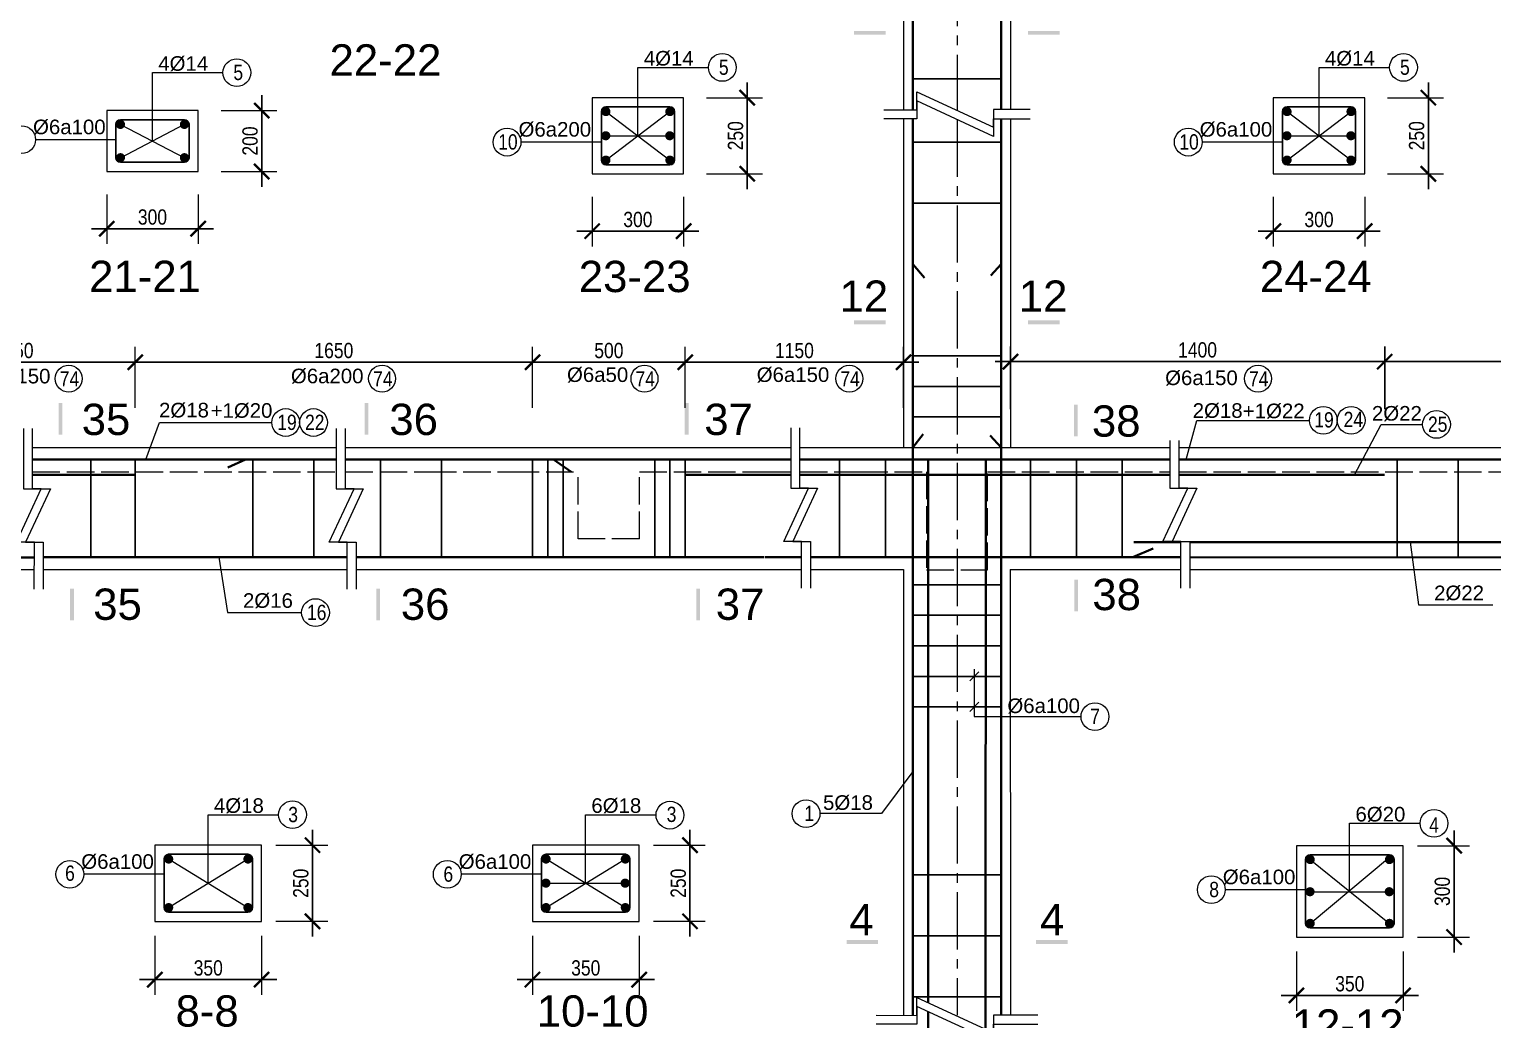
# Model space of a CAD drawing. Header units: inches. Extents: x 1604615 to 1925968, y -294302 to 52467.
# Drawn here: x 1673974 to 1693141, y -270385 to -257408 of the extents above; entities that cross this region are included whole.
import ezdxf

# ---------------------------------------------------------------- set-up
doc = ezdxf.new("R2010")
doc.units = ezdxf.units.IN
doc.header["$LTSCALE"] = 20
doc.header["$MEASUREMENT"] = 0
doc.linetypes.add('ACAD_ISO02W100', pattern=[15, 12, -3])
doc.linetypes.add('CENTER2', pattern=[1.125, 0.75, -0.125, 0.125, -0.125])
doc.layers.get('0').update_dxf_attribs({"lineweight": 13})
for name, color, linetype, lineweight in [('BORDER', 3, 'Continuous', 40), ('Duong bao', 4, 'Continuous', 30), ('net 0.2', 5, 'Continuous', 20), ('net dut', 7, 'Continuous', 9), ('truc', 16, 'CENTER2', 9)]:
    doc.layers.add(name, color=color, linetype=linetype, lineweight=lineweight)
doc.layers.add('TEXT', color=9, linetype='Continuous')
doc.styles.add('chu', font='VHELVCN.TTF')
doc.styles.add('thep', font='ARIAL.TTF')
doc.dimstyles.new('tl100', dxfattribs={"dimscale": 100, "dimtxt": 2, "dimasz": 2, "dimexe": 2, "dimexo": 5, "dimgap": 0.5, "dimtad": 1, "dimdec": 0, "dimzin": 0, "dimdsep": 46, "dimtxsty": 'chu', "dimblk": 'ARCHTICK', "dimcen": 1, "dimdle": 2, "dimclrd": 1, "dimclre": 1, "dimclrt": 2, "dimadec": 0, "dimazin": 0, "dimtfac": 1, "dimtdec": 0, "dimtix": 1, "dimtofl": 0, "dimtmove": 0, "dimatfit": 3, "dimldrblk": 'ARCHTICK', "dimfxl": 1, "dimtolj": 1, "dimtzin": 0, "dimarcsym": 0})
doc.dimstyles.new('tl25', dxfattribs={"dimscale": 100, "dimtxt": 2, "dimasz": 2, "dimexe": 2, "dimexo": 3, "dimgap": 0.5, "dimtad": 1, "dimdec": 0, "dimlfac": 0.25, "dimdsep": 46, "dimtxsty": 'chu', "dimblk": 'ARCHTICK', "dimcen": 8, "dimdle": 2, "dimclrd": 1, "dimclre": 1, "dimclrt": 2, "dimadec": 0, "dimazin": 0, "dimtfac": 0.1, "dimtdec": 0, "dimtix": 1, "dimtmove": 2, "dimatfit": 3, "dimldrblk": 'ARCHTICK', "dimfxl": 6, "dimfxlon": 1, "dimtolj": 1, "dimlwe": -1, "dimarcsym": 0})

# ---------------------------------------------------------------- blocks, each defined once
blk = doc.blocks.new('_ArchTick')
at = {"color": 0, "linetype": 'ByBlock', "const_width": 0.15}
blk.add_lwpolyline([(-0.5, -0.5), (0.5, 0.5)], dxfattribs=at)
blk = doc.blocks.new('*D106')
at = {"color": 1, "lineweight": -2}
for p, q in [((1686825, -262386), (1686825, -261563)), ((1691726, -262386), (1691726, -261563)), ((1686625, -261763), (1691926, -261763))]:
    blk.add_line(p, q, dxfattribs=at)
at = {"layer": 'Defpoints', "color": 0}
for p in [(1691726, -261763), (1686825, -262886), (1691726, -262886)]:
    blk.add_point(p, dxfattribs=at)
at = {"color": 1, "lineweight": -2, "xscale": 200, "yscale": 200, "zscale": 200, "rotation": 180}
blk.add_blockref('_ArchTick', (1686825, -261763), dxfattribs=at)
at = {"color": 1, "lineweight": -2, "xscale": 200, "yscale": 200, "zscale": 200}
blk.add_blockref('_ArchTick', (1691726, -261763), dxfattribs=at)
at = {"color": 2, "insert": (1689275, -261610), "char_height": 200, "attachment_point": 5, "style": 'chu'}
blk.add_mtext('\\A1;1400', dxfattribs=at)
blk = doc.blocks.new('*D107')
at = {"color": 1, "lineweight": -2}
for p, q in [((1691726, -262386), (1691726, -261563)), ((1696402, -262386), (1696402, -261563)), ((1691526, -261763), (1696602, -261763))]:
    blk.add_line(p, q, dxfattribs=at)
at = {"layer": 'Defpoints', "color": 0}
for p in [(1696402, -261763), (1691726, -262886), (1696402, -262886)]:
    blk.add_point(p, dxfattribs=at)
at = {"color": 1, "lineweight": -2, "xscale": 200, "yscale": 200, "zscale": 200, "rotation": 180}
blk.add_blockref('_ArchTick', (1691726, -261763), dxfattribs=at)
at = {"color": 1, "lineweight": -2, "xscale": 200, "yscale": 200, "zscale": 200}
blk.add_blockref('_ArchTick', (1696402, -261763), dxfattribs=at)
at = {"color": 2, "insert": (1694064, -261610), "char_height": 200, "attachment_point": 5, "style": 'chu'}
blk.add_mtext('\\A1;2650', dxfattribs=at)
blk = doc.blocks.new('kk')
at = {"ltscale": 0.1}
for p, q in [((-71, 1140), (-71, 350)), ((49, 350), (49, 1140)), ((-162, -350), (162, 350)), ((-71, 350), (281, 350)), ((281, 350), (-44, -350)), ((162, 350), (49, 350)), ((73, -350), (-162, -350)), ((-44, -350), (189, -350)), ((71, -962), (73, -350)), ((189, -350), (189, -962))]:
    blk.add_line(p, q, dxfattribs=at)
blk = doc.blocks.new('*D311')
at = {"color": 1}
for p, q in [((1672190, -262370), (1672190, -261570)), ((1675361, -262370), (1675361, -261570))]:
    blk.add_line(p, q, dxfattribs=at)
at = {"color": 1, "lineweight": -2}
blk.add_line((1671990, -261770), (1675561, -261770), dxfattribs=at)
at = {"layer": 'Defpoints', "color": 0}
for p in [(1675361, -261770), (1672190, -262886), (1675361, -262886)]:
    blk.add_point(p, dxfattribs=at)
at = {"color": 1, "lineweight": -2, "xscale": 200, "yscale": 200, "zscale": 200, "rotation": 180}
blk.add_blockref('_ArchTick', (1672190, -261770), dxfattribs=at)
at = {"color": 1, "lineweight": -2, "xscale": 200, "yscale": 200, "zscale": 200}
blk.add_blockref('_ArchTick', (1675361, -261770), dxfattribs=at)
at = {"color": 2, "insert": (1673775, -261618), "char_height": 200, "attachment_point": 5, "style": 'chu'}
blk.add_mtext('\\A1;1150', dxfattribs=at)
blk = doc.blocks.new('*D312')
at = {"color": 1}
for p, q in [((1675361, -262370), (1675361, -261570)), ((1680565, -262370), (1680565, -261570))]:
    blk.add_line(p, q, dxfattribs=at)
at = {"color": 1, "lineweight": -2}
blk.add_line((1675161, -261770), (1680765, -261770), dxfattribs=at)
at = {"layer": 'Defpoints', "color": 0}
for p in [(1680565, -261770), (1675361, -262886), (1680565, -264326)]:
    blk.add_point(p, dxfattribs=at)
at = {"color": 1, "lineweight": -2, "xscale": 200, "yscale": 200, "zscale": 200, "rotation": 180}
blk.add_blockref('_ArchTick', (1675361, -261770), dxfattribs=at)
at = {"color": 1, "lineweight": -2, "xscale": 200, "yscale": 200, "zscale": 200}
blk.add_blockref('_ArchTick', (1680565, -261770), dxfattribs=at)
at = {"color": 2, "insert": (1677963, -261618), "char_height": 200, "attachment_point": 5, "style": 'chu'}
blk.add_mtext('\\A1;1650', dxfattribs=at)
blk = doc.blocks.new('*D313')
at = {"color": 1}
for p, q in [((1680565, -262370), (1680565, -261570)), ((1682565, -262370), (1682565, -261570))]:
    blk.add_line(p, q, dxfattribs=at)
at = {"color": 1, "lineweight": -2}
blk.add_line((1680365, -261770), (1682765, -261770), dxfattribs=at)
at = {"layer": 'Defpoints', "color": 0}
for p in [(1682565, -261770), (1680565, -264326), (1682565, -264327)]:
    blk.add_point(p, dxfattribs=at)
at = {"color": 1, "lineweight": -2, "xscale": 200, "yscale": 200, "zscale": 200, "rotation": 180}
blk.add_blockref('_ArchTick', (1680565, -261770), dxfattribs=at)
at = {"color": 1, "lineweight": -2, "xscale": 200, "yscale": 200, "zscale": 200}
blk.add_blockref('_ArchTick', (1682565, -261770), dxfattribs=at)
at = {"color": 2, "insert": (1681565, -261618), "char_height": 200, "attachment_point": 5, "style": 'chu'}
blk.add_mtext('\\A1;500', dxfattribs=at)
blk = doc.blocks.new('*D314')
at = {"color": 1}
for p, q in [((1682565, -262370), (1682565, -261570)), ((1685425, -262370), (1685425, -261570))]:
    blk.add_line(p, q, dxfattribs=at)
at = {"color": 1, "lineweight": -2}
blk.add_line((1682365, -261770), (1685625, -261770), dxfattribs=at)
at = {"layer": 'Defpoints', "color": 0}
for p in [(1685425, -261770), (1682565, -264327), (1685425, -264487)]:
    blk.add_point(p, dxfattribs=at)
at = {"color": 1, "lineweight": -2, "xscale": 200, "yscale": 200, "zscale": 200, "rotation": 180}
blk.add_blockref('_ArchTick', (1682565, -261770), dxfattribs=at)
at = {"color": 1, "lineweight": -2, "xscale": 200, "yscale": 200, "zscale": 200}
blk.add_blockref('_ArchTick', (1685425, -261770), dxfattribs=at)
at = {"color": 2, "insert": (1683995, -261618), "char_height": 200, "attachment_point": 5, "style": 'chu'}
blk.add_mtext('\\A1;1150', dxfattribs=at)
blk = doc.blocks.new('*D152')
at = {"color": 1}
for p, q in [((1675619, -269284), (1675619, -270060)), ((1677017, -269284), (1677017, -270060))]:
    blk.add_line(p, q, dxfattribs=at)
at = {"color": 1, "lineweight": -2}
blk.add_line((1675419, -269860), (1677217, -269860), dxfattribs=at)
at = {"layer": 'Defpoints', "color": 0}
for p in [(1675619, -268984), (1677017, -268984), (1677017, -269860)]:
    blk.add_point(p, dxfattribs=at)
at = {"color": 1, "lineweight": -2, "xscale": 200, "yscale": 200, "zscale": 200, "rotation": 180}
blk.add_blockref('_ArchTick', (1675619, -269860), dxfattribs=at)
at = {"color": 1, "lineweight": -2, "xscale": 200, "yscale": 200, "zscale": 200}
blk.add_blockref('_ArchTick', (1677017, -269860), dxfattribs=at)
at = {"color": 2, "insert": (1676318, -269708), "char_height": 200, "attachment_point": 5, "style": 'chu'}
blk.add_mtext('\\A1;350', dxfattribs=at)
blk = doc.blocks.new('*D153')
at = {"color": 1, "lineweight": -2}
blk.add_line((1677683, -267898), (1677683, -269296), dxfattribs=at)
at = {"color": 1}
for p, q in [((1677205, -268098), (1677883, -268098)), ((1677205, -269096), (1677883, -269096))]:
    blk.add_line(p, q, dxfattribs=at)
at = {"layer": 'Defpoints', "color": 0}
for p in [(1676905, -268098), (1676905, -269096), (1677683, -269096)]:
    blk.add_point(p, dxfattribs=at)
at = {"color": 1, "lineweight": -2, "xscale": 200, "yscale": 200, "zscale": 200}
for p, rotation in [((1677683, -268098), 90), ((1677683, -269096), 270)]:
    blk.add_blockref('_ArchTick', p, dxfattribs=dict(at, rotation=rotation))
at = {"color": 2, "insert": (1677531, -268597), "char_height": 200, "attachment_point": 5, "rotation": 90, "style": 'chu'}
blk.add_mtext('\\A1;250', dxfattribs=at)
blk = doc.blocks.new('*D156')
at = {"color": 1}
for p, q in [((1680563, -269284), (1680563, -270060)), ((1681961, -269284), (1681961, -270060))]:
    blk.add_line(p, q, dxfattribs=at)
at = {"color": 1, "lineweight": -2}
blk.add_line((1680363, -269860), (1682161, -269860), dxfattribs=at)
at = {"layer": 'Defpoints', "color": 0}
for p in [(1680563, -268984), (1681961, -268984), (1681961, -269860)]:
    blk.add_point(p, dxfattribs=at)
at = {"color": 1, "lineweight": -2, "xscale": 200, "yscale": 200, "zscale": 200, "rotation": 180}
blk.add_blockref('_ArchTick', (1680563, -269860), dxfattribs=at)
at = {"color": 1, "lineweight": -2, "xscale": 200, "yscale": 200, "zscale": 200}
blk.add_blockref('_ArchTick', (1681961, -269860), dxfattribs=at)
at = {"color": 2, "insert": (1681262, -269708), "char_height": 200, "attachment_point": 5, "style": 'chu'}
blk.add_mtext('\\A1;350', dxfattribs=at)
blk = doc.blocks.new('*D157')
at = {"color": 1, "lineweight": -2}
blk.add_line((1682627, -267898), (1682627, -269296), dxfattribs=at)
at = {"color": 1}
for p, q in [((1682149, -268098), (1682827, -268098)), ((1682149, -269096), (1682827, -269096))]:
    blk.add_line(p, q, dxfattribs=at)
at = {"layer": 'Defpoints', "color": 0}
for p in [(1681849, -268098), (1681849, -269096), (1682627, -269096)]:
    blk.add_point(p, dxfattribs=at)
at = {"color": 1, "lineweight": -2, "xscale": 200, "yscale": 200, "zscale": 200}
for p, rotation in [((1682627, -268098), 90), ((1682627, -269096), 270)]:
    blk.add_blockref('_ArchTick', p, dxfattribs=dict(at, rotation=rotation))
at = {"color": 2, "insert": (1682475, -268597), "char_height": 200, "attachment_point": 5, "rotation": 90, "style": 'chu'}
blk.add_mtext('\\A1;250', dxfattribs=at)
blk = doc.blocks.new('*D160')
at = {"color": 1}
for p, q in [((1690570, -269491), (1690570, -270267)), ((1691968, -269491), (1691968, -270267))]:
    blk.add_line(p, q, dxfattribs=at)
at = {"color": 1, "lineweight": -2}
blk.add_line((1690370, -270067), (1692168, -270067), dxfattribs=at)
at = {"layer": 'Defpoints', "color": 0}
for p in [(1690570, -269191), (1691968, -269191), (1691968, -270067)]:
    blk.add_point(p, dxfattribs=at)
at = {"color": 1, "lineweight": -2, "xscale": 200, "yscale": 200, "zscale": 200, "rotation": 180}
blk.add_blockref('_ArchTick', (1690570, -270067), dxfattribs=at)
at = {"color": 1, "lineweight": -2, "xscale": 200, "yscale": 200, "zscale": 200}
blk.add_blockref('_ArchTick', (1691968, -270067), dxfattribs=at)
at = {"color": 2, "insert": (1691269, -269915), "char_height": 200, "attachment_point": 5, "style": 'chu'}
blk.add_mtext('\\A1;350', dxfattribs=at)
blk = doc.blocks.new('*D161')
at = {"color": 1, "lineweight": -2}
blk.add_line((1692635, -267905), (1692635, -269503), dxfattribs=at)
at = {"color": 1}
for p, q in [((1692156, -268105), (1692835, -268105)), ((1692156, -269303), (1692835, -269303))]:
    blk.add_line(p, q, dxfattribs=at)
at = {"layer": 'Defpoints', "color": 0}
for p in [(1691856, -268105), (1691856, -269303), (1692635, -269303)]:
    blk.add_point(p, dxfattribs=at)
at = {"color": 1, "lineweight": -2, "xscale": 200, "yscale": 200, "zscale": 200}
for p, rotation in [((1692635, -268105), 90), ((1692635, -269303), 270)]:
    blk.add_blockref('_ArchTick', p, dxfattribs=dict(at, rotation=rotation))
at = {"color": 2, "insert": (1692482, -268704), "char_height": 200, "attachment_point": 5, "rotation": 90, "style": 'chu'}
blk.add_mtext('\\A1;300', dxfattribs=at)
blk = doc.blocks.new('*D374')
at = {"color": 1, "lineweight": -2}
blk.add_line((1677018, -258273), (1677018, -259471), dxfattribs=at)
at = {"color": 1}
for p, q in [((1676486, -258473), (1677218, -258473)), ((1676486, -259271), (1677218, -259271))]:
    blk.add_line(p, q, dxfattribs=at)
at = {"layer": 'Defpoints', "color": 0}
for p in [(1676186, -258473), (1676186, -259271), (1677018, -259271)]:
    blk.add_point(p, dxfattribs=at)
at = {"color": 1, "lineweight": -2, "xscale": 200, "yscale": 200, "zscale": 200}
for p, rotation in [((1677018, -258473), 90), ((1677018, -259271), 270)]:
    blk.add_blockref('_ArchTick', p, dxfattribs=dict(at, rotation=rotation))
at = {"color": 2, "insert": (1676866, -258872), "char_height": 200, "attachment_point": 5, "rotation": 90, "style": 'chu'}
blk.add_mtext('\\A1;200', dxfattribs=at)
blk = doc.blocks.new('*D375')
at = {"color": 1}
for p, q in [((1674988, -259571), (1674988, -260221)), ((1676186, -259571), (1676186, -260221))]:
    blk.add_line(p, q, dxfattribs=at)
at = {"color": 1, "lineweight": -2}
blk.add_line((1674788, -260021), (1676386, -260021), dxfattribs=at)
at = {"layer": 'Defpoints', "color": 0}
for p in [(1674988, -259271), (1676186, -259271), (1676186, -260021)]:
    blk.add_point(p, dxfattribs=at)
at = {"color": 1, "lineweight": -2, "xscale": 200, "yscale": 200, "zscale": 200, "rotation": 180}
blk.add_blockref('_ArchTick', (1674988, -260021), dxfattribs=at)
at = {"color": 1, "lineweight": -2, "xscale": 200, "yscale": 200, "zscale": 200}
blk.add_blockref('_ArchTick', (1676186, -260021), dxfattribs=at)
at = {"color": 2, "insert": (1675587, -259869), "char_height": 200, "attachment_point": 5, "style": 'chu'}
blk.add_mtext('\\A1;300', dxfattribs=at)
blk = doc.blocks.new('*D378')
at = {"color": 1, "lineweight": -2}
blk.add_line((1683377, -258104), (1683377, -259502), dxfattribs=at)
at = {"color": 1}
for p, q in [((1682844, -258304), (1683577, -258304)), ((1682844, -259302), (1683577, -259302))]:
    blk.add_line(p, q, dxfattribs=at)
at = {"layer": 'Defpoints', "color": 0}
for p in [(1682544, -258304), (1682544, -259302), (1683377, -259302)]:
    blk.add_point(p, dxfattribs=at)
at = {"color": 1, "lineweight": -2, "xscale": 200, "yscale": 200, "zscale": 200}
for p, rotation in [((1683377, -258304), 90), ((1683377, -259302), 270)]:
    blk.add_blockref('_ArchTick', p, dxfattribs=dict(at, rotation=rotation))
at = {"color": 2, "insert": (1683224, -258803), "char_height": 200, "attachment_point": 5, "rotation": 90, "style": 'chu'}
blk.add_mtext('\\A1;250', dxfattribs=at)
blk = doc.blocks.new('*D379')
at = {"color": 1}
for p, q in [((1681346, -259602), (1681346, -260253)), ((1682544, -259602), (1682544, -260253))]:
    blk.add_line(p, q, dxfattribs=at)
at = {"color": 1, "lineweight": -2}
blk.add_line((1681146, -260053), (1682744, -260053), dxfattribs=at)
at = {"layer": 'Defpoints', "color": 0}
for p in [(1681346, -259302), (1682544, -259302), (1682544, -260053)]:
    blk.add_point(p, dxfattribs=at)
at = {"color": 1, "lineweight": -2, "xscale": 200, "yscale": 200, "zscale": 200, "rotation": 180}
blk.add_blockref('_ArchTick', (1681346, -260053), dxfattribs=at)
at = {"color": 1, "lineweight": -2, "xscale": 200, "yscale": 200, "zscale": 200}
blk.add_blockref('_ArchTick', (1682544, -260053), dxfattribs=at)
at = {"color": 2, "insert": (1681945, -259901), "char_height": 200, "attachment_point": 5, "style": 'chu'}
blk.add_mtext('\\A1;300', dxfattribs=at)
blk = doc.blocks.new('*D380')
at = {"color": 1, "lineweight": -2}
blk.add_line((1692298, -258104), (1692298, -259502), dxfattribs=at)
at = {"color": 1}
for p, q in [((1691765, -258304), (1692498, -258304)), ((1691765, -259302), (1692498, -259302))]:
    blk.add_line(p, q, dxfattribs=at)
at = {"layer": 'Defpoints', "color": 0}
for p in [(1691465, -258304), (1691465, -259302), (1692298, -259302)]:
    blk.add_point(p, dxfattribs=at)
at = {"color": 1, "lineweight": -2, "xscale": 200, "yscale": 200, "zscale": 200}
for p, rotation in [((1692298, -258304), 90), ((1692298, -259302), 270)]:
    blk.add_blockref('_ArchTick', p, dxfattribs=dict(at, rotation=rotation))
at = {"color": 2, "insert": (1692145, -258803), "char_height": 200, "attachment_point": 5, "rotation": 90, "style": 'chu'}
blk.add_mtext('\\A1;250', dxfattribs=at)
blk = doc.blocks.new('*D381')
at = {"color": 1}
for p, q in [((1690267, -259602), (1690267, -260253)), ((1691465, -259602), (1691465, -260253))]:
    blk.add_line(p, q, dxfattribs=at)
at = {"color": 1, "lineweight": -2}
blk.add_line((1690067, -260053), (1691665, -260053), dxfattribs=at)
at = {"layer": 'Defpoints', "color": 0}
for p in [(1690267, -259302), (1691465, -259302), (1691465, -260053)]:
    blk.add_point(p, dxfattribs=at)
at = {"color": 1, "lineweight": -2, "xscale": 200, "yscale": 200, "zscale": 200, "rotation": 180}
blk.add_blockref('_ArchTick', (1690267, -260053), dxfattribs=at)
at = {"color": 1, "lineweight": -2, "xscale": 200, "yscale": 200, "zscale": 200}
blk.add_blockref('_ArchTick', (1691465, -260053), dxfattribs=at)
at = {"color": 2, "insert": (1690866, -259901), "char_height": 200, "attachment_point": 5, "style": 'chu'}
blk.add_mtext('\\A1;300', dxfattribs=at)

msp = doc.modelspace()

# ---------------------------------------------------------------- linework, layer by layer
at = {"ltscale": 0.1}
for p, q in [((1685424.8, -253658.9), (1685424.8, -258461.7)), ((1686822.3, -253658.7), (1686824.8, -258461.7)), ((1685424.8, -258579.4), (1685424.8, -262886.4)), ((1686824.8, -258579.4), (1686824.8, -262886.4)), ((1677995, -262640.1), (1677995, -263429.8)), ((1678115, -263429.8), (1678115, -262640.1)), ((1683946.2, -262629.4), (1683946.2, -263419.1)), ((1684066.2, -263419.1), (1684066.2, -262629.4)), ((1685324.8, -262886.4), (1686924.8, -262886.4)), ((1688914, -262795.8), (1688914, -263419.1)), ((1689034, -263419.1), (1689034, -262795.8)), ((1677903.3, -264130.2), (1678228.2, -263429.8)), ((1677995, -263429.8), (1678346.7, -263429.8)), ((1678346.7, -263429.8), (1678021.8, -264130.2)), ((1678228.2, -263429.8), (1678115, -263429.8)), ((1683854.5, -264119.6), (1684179.4, -263419.1)), ((1683946.2, -263419.1), (1684297.9, -263419.1)), ((1684297.9, -263419.1), (1683973, -264119.6)), ((1684179.4, -263419.1), (1684066.2, -263419.1)), ((1688822.3, -264119.6), (1689147.2, -263419.1)), ((1688914, -263419.1), (1689265.7, -263419.1)), ((1689265.7, -263419.1), (1688940.8, -264119.6)), ((1689147.2, -263419.1), (1689034, -263419.1)), ((1684089.6, -264119.6), (1683854.5, -264119.6)), ((1683973, -264119.6), (1684206.2, -264119.6)), ((1684087.5, -264731.6), (1684089.6, -264119.6)), ((1684206.2, -264119.6), (1684206.2, -264731.6)), ((1689057.4, -264119.6), (1688822.3, -264119.6)), ((1688940.8, -264119.6), (1689174, -264119.6)), ((1689055.2, -264731.6), (1689057.4, -264119.6)), ((1689174, -264119.6), (1689174, -264731.6)), ((1678138.4, -264130.2), (1677903.3, -264130.2)), ((1678021.8, -264130.2), (1678255, -264130.2)), ((1678136.3, -264742.3), (1678138.4, -264130.2)), ((1678255, -264130.2), (1678255, -264742.3)), ((1672189.7, -264486.4), (1674039.9, -264486.4)), ((1674157.8, -264486.4), (1678137.2, -264486.4)), ((1678255, -264486.4), (1680291.9, -264486.4)), ((1680291.9, -264486.4), (1683598.6, -264486.4)), ((1683598.6, -264486.4), (1684088.3, -264486.5)), ((1684206.2, -264486.5), (1684996.5, -264486.6)), ((1684996.5, -264486.6), (1685424.8, -264486.7)), ((1685424.8, -264486.7), (1685424.8, -270326.6)), ((1686822.3, -264486.4), (1689056.1, -264486.4)), ((1686822.3, -264486.4), (1686824.8, -270326.6)), ((1689174, -264486.4), (1694135.5, -264486.9))]:
    msp.add_line(p, q, dxfattribs=at)
for p, q in [((1675586.7, -258872.5), (1675586.7, -257976.1)), ((1675586.7, -257976.1), (1676510.3, -257976.1)), ((1681945.8, -258803.9), (1681945.8, -257907.5)), ((1681945.8, -257907.5), (1682869.4, -257907.5)), ((1690866.9, -258803.9), (1690866.9, -257907.5)), ((1690866.9, -257907.5), (1691790.4, -257907.5)), ((1682544.2, -258304.4), (1681346.2, -258304.4)), ((1681346.2, -258304.4), (1681346.2, -259302.4)), ((1682544.2, -259302.4), (1682544.2, -258304.4)), ((1691465.3, -258304.4), (1690267.3, -258304.4)), ((1690267.3, -258304.4), (1690267.3, -259302.4)), ((1691465.3, -259302.4), (1691465.3, -258304.4)), ((1676185.7, -258472.6), (1674987.7, -258472.6)), ((1674987.7, -258472.6), (1674987.7, -259270.6)), ((1676185.7, -259270.6), (1676185.7, -258472.6)), ((1681526.2, -258484.4), (1682364.2, -259122.4)), ((1681526.2, -259122.4), (1682364.2, -258486.3)), ((1690447.3, -258484.4), (1691285.3, -259122.4)), ((1690447.3, -259122.4), (1691285.3, -258486.3)), ((1675167.7, -259090.6), (1676005.7, -258652.6)), ((1675167.7, -258654.4), (1676005.7, -259090.6)), ((1675107.7, -258854.5), (1674055.2, -258854.5)), ((1681466.2, -258886.4), (1680413.7, -258886.4)), ((1681466.8, -258803), (1682362.4, -258803)), ((1690387.3, -258886.4), (1689334.8, -258886.4)), ((1690387.9, -258803), (1691283.5, -258803)), ((1674987.7, -259270.6), (1676185.7, -259270.6)), ((1681346.2, -259302.4), (1682544.2, -259302.4)), ((1690267.3, -259302.4), (1691465.3, -259302.4)), ((1692058.7, -264126.5), (1692168.8, -264950.7)), ((1676458.1, -264326.4), (1676568.2, -265050.6)), ((1676568.2, -265050.6), (1677540.5, -265050.6)), ((1692168.8, -264950.7), (1693141.2, -264950.7)), ((1686290.8, -265946.7), (1686410.5, -265826.1)), ((1686290.8, -266346.7), (1686410.5, -266226.1)), ((1676315.9, -268595.6), (1676315.9, -267699.2)), ((1676315.9, -267699.2), (1677239.5, -267699.2)), ((1681259.2, -268595.6), (1681259.2, -267699.2)), ((1681259.2, -267699.2), (1682182.8, -267699.2)), ((1691267, -268708.1), (1691267, -267811.6)), ((1691267, -267811.6), (1692190.6, -267811.6)), ((1677017.3, -268098.1), (1675619.3, -268098.1)), ((1675619.3, -268098.1), (1675619.3, -269096.1)), ((1677017.3, -269096.1), (1677017.3, -268098.1)), ((1681960.6, -268098.1), (1680562.6, -268098.1)), ((1680562.6, -268098.1), (1680562.6, -269096.1)), ((1681960.6, -269096.1), (1681960.6, -268098.1)), ((1691968.4, -268105), (1690570.4, -268105)), ((1690570.4, -268105), (1690570.4, -269303)), ((1691968.4, -269303), (1691968.4, -268105)), ((1675799.3, -268278.1), (1676837.3, -268916.1)), ((1675799.3, -268916.1), (1676837.3, -268278.1)), ((1680742.6, -268278.1), (1681780.6, -268916.1)), ((1680742.6, -268916.1), (1681780.6, -268278.1)), ((1690750.4, -269123), (1691788.4, -268256.9)), ((1690750.4, -268285), (1691788.4, -269123)), ((1675739.3, -268480), (1674686.8, -268480)), ((1680682.6, -268480), (1679630.1, -268480)), ((1680740.2, -268595.6), (1681778.2, -268595.6)), ((1690690.4, -268681.6), (1689637.9, -268681.6)), ((1690748, -268708.1), (1691786, -268708.1)), ((1675619.3, -269096.1), (1677017.3, -269096.1)), ((1680562.6, -269096.1), (1681960.6, -269096.1)), ((1690570.4, -269303), (1691968.4, -269303))]:
    msp.add_line(p, q)
for points in [[(1685167.5, -258461.3), (1685598.4, -258462.8), (1685598.4, -258227.7), (1686600.7, -258692.6), (1686600.7, -258579.4), (1687082.2, -258579.4)], [(1687082.2, -258459.4), (1686600.7, -258459.4), (1686600.7, -258811.1), (1685598.4, -258346.2), (1685598.4, -258579.4), (1685167.5, -258579.4)], [(1674016, -262886.4), (1677995, -262886.4)], [(1678115, -262886.4), (1680291.9, -262886.4)], [(1680291.9, -262886.4), (1683596.8, -262886.4)], [(1683596.8, -262886.4), (1683946.2, -262886.4)], [(1684066.2, -262886.4), (1684856.6, -262886.4)], [(1684856.6, -262886.4), (1685324.8, -262886.4)], [(1686924.8, -262886.4), (1688914, -262886.4)], [(1689034, -262886.4), (1693993.4, -262886.4)], [(1685067.5, -270325.8), (1685598.4, -270327.7), (1685598.4, -270092.5), (1686600.7, -270557.5), (1686600.7, -270444.3), (1687182.2, -270444.3)], [(1687182.2, -270324.3), (1686600.7, -270324.3), (1686600.7, -270676), (1685598.4, -270211.1), (1685598.4, -270444.3), (1685067.5, -270444.3)]]:
    msp.add_lwpolyline(points, dxfattribs=at)
at = {"const_width": 60}
for points in [[(1681496.2, -258486.3, -1), (1681556.2, -258486.3, -1)], [(1682394.2, -258486.3, 1), (1682334.2, -258486.3, 1)], [(1690417.3, -258486.3, -1), (1690477.3, -258486.3, -1)], [(1691315.3, -258486.3, 1), (1691255.3, -258486.3, 1)], [(1675137.7, -258654.4, -1), (1675197.7, -258654.4, -1)], [(1676035.7, -258654.4, 1), (1675975.7, -258654.4, 1)], [(1681494.4, -258803, -1), (1681554.4, -258803, -1)], [(1682392.4, -258803, 1), (1682332.4, -258803, 1)], [(1690415.5, -258803, -1), (1690475.5, -258803, -1)], [(1691313.5, -258803, 1), (1691253.5, -258803, 1)], [(1675137.7, -259090.6, 1), (1675197.7, -259090.6, 1)], [(1676035.7, -259090.6, -1), (1675975.7, -259090.6, -1)], [(1681496.2, -259122.4, 1), (1681556.2, -259122.4, 1)], [(1682394.2, -259122.4, -1), (1682334.2, -259122.4, -1)], [(1690417.3, -259122.4, 1), (1690477.3, -259122.4, 1)], [(1691315.3, -259122.4, -1), (1691255.3, -259122.4, -1)], [(1675769.3, -268279.9, -1), (1675829.3, -268279.9, -1)], [(1676867.3, -268279.9, 1), (1676807.3, -268279.9, 1)], [(1680712.6, -268279.9, -1), (1680772.6, -268279.9, -1)], [(1681810.6, -268279.9, 1), (1681750.6, -268279.9, 1)], [(1690720.4, -268286.9, -1), (1690780.4, -268286.9, -1)], [(1691818.4, -268286.9, 1), (1691758.4, -268286.9, 1)], [(1680710.2, -268595.6, -1), (1680770.2, -268595.6, -1)], [(1681808.2, -268595.6, 1), (1681748.2, -268595.6, 1)], [(1690718, -268708.1, -1), (1690778, -268708.1, -1)], [(1691816, -268708.1, 1), (1691756, -268708.1, 1)], [(1675769.3, -268916.1, 1), (1675829.3, -268916.1, 1)], [(1676867.3, -268916.1, -1), (1676807.3, -268916.1, -1)], [(1680712.6, -268916.1, 1), (1680772.6, -268916.1, 1)], [(1681810.6, -268916.1, -1), (1681750.6, -268916.1, -1)], [(1690720.4, -269123, 1), (1690780.4, -269123, 1)], [(1691818.4, -269123, -1), (1691758.4, -269123, -1)]]:
    msp.add_lwpolyline(points, format="xyb", close=True, dxfattribs=at)
for points in [[(1675500.2, -263046.4), (1675677.4, -262560.4), (1677151, -262560.4)], [(1689126.5, -263046.4), (1689267.7, -262532.2), (1690741, -262532.2)], [(1691330.5, -263246.4), (1691678.6, -262585.1), (1692222.7, -262585.1)], [(1686350.7, -265792), (1686350.7, -266413.9), (1687748.9, -266413.9)], [(1685544.8, -267132), (1685133.9, -267684.7), (1684330, -267684.7)]]:
    msp.add_lwpolyline(points)
for centre, radius in [((1676692.2, -257976.1), 181.9), ((1683051.3, -257907.5), 181.9), ((1691972.3, -257907.5), 181.9), ((1673873.3, -258854.5), 181.9), ((1680231.8, -258886.4), 181.9), ((1689152.9, -258886.4), 181.9), ((1674490.5, -261985.6), 176.4), ((1678595, -261985.6), 176.4), ((1682031.5, -261985.6), 176.4), ((1684714.5, -261985.6), 176.4), ((1690067, -261985.6), 176.4), ((1677332.9, -262560.4), 181.9), ((1677696.7, -262560.4), 181.9), ((1690922.9, -262532.2), 181.9), ((1691286.7, -262532.2), 181.9), ((1692404.6, -262585.1), 181.9), ((1677722.4, -265050.6), 181.9), ((1687930.8, -266413.9), 181.9), ((1677421.4, -267699.2), 181.9), ((1682364.7, -267704.5), 181.9), ((1684148.1, -267684.7), 181.9), ((1692372.5, -267811.6), 181.9), ((1674504.9, -268480), 181.9), ((1679448.2, -268480), 181.9), ((1689456, -268681.6), 181.9)]:
    msp.add_circle(centre, radius)
for points in [[(1685191.6, -257479.8), (1685191.6, -257429.8), (1684777.3, -257479.8), (1684777.3, -257429.8)], [(1687469.6, -257479.8), (1687469.6, -257429.8), (1687055.3, -257479.8), (1687055.3, -257429.8)], [(1685191.6, -261272.4), (1685191.6, -261222.4), (1684777.3, -261272.4), (1684777.3, -261222.4)], [(1687469.6, -261272.4), (1687469.6, -261222.4), (1687055.3, -261272.4), (1687055.3, -261222.4)], [(1674407.1, -262306.6), (1674357.1, -262306.6), (1674407.1, -262720.9), (1674357.1, -262720.9)], [(1678416.6, -262306.6), (1678366.6, -262306.6), (1678416.6, -262720.9), (1678366.6, -262720.9)], [(1682609.1, -262306.6), (1682559.1, -262306.6), (1682609.1, -262720.9), (1682559.1, -262720.9)], [(1687705.7, -262328), (1687655.7, -262328), (1687705.7, -262742.4), (1687655.7, -262742.4)], [(1687711.3, -264618.1), (1687661.3, -264618.1), (1687711.3, -265032.4), (1687661.3, -265032.4)], [(1674557.8, -264737), (1674507.8, -264737), (1674557.8, -265151.3), (1674507.8, -265151.3)], [(1678567.3, -264737), (1678517.3, -264737), (1678567.3, -265151.3), (1678517.3, -265151.3)], [(1682759.9, -264737), (1682709.9, -264737), (1682759.9, -265151.3), (1682709.9, -265151.3)], [(1685091.6, -269392.6), (1685091.6, -269342.6), (1684677.3, -269392.6), (1684677.3, -269342.6)], [(1687575.6, -269392.6), (1687575.6, -269342.6), (1687161.3, -269392.6), (1687161.3, -269342.6)]]:
    msp.add_trace(points)
at = {"layer": 'BORDER', "ltscale": 0.1}
for p, q in [((1685544.8, -254058.7), (1685544.8, -258461.7)), ((1686704.8, -254058.7), (1686704.8, -258461.7)), ((1685544.8, -258579.4), (1685544.8, -262886.4)), ((1686704.8, -258579.4), (1686704.8, -262886.4)), ((1685544.8, -262886.4), (1685544.8, -259386.4)), ((1686704.8, -262886.4), (1686704.8, -259386.4)), ((1685544.8, -260486.4), (1685700.1, -260665.2)), ((1686704.8, -260486.4), (1686568.4, -260633.3)), ((1685544.8, -264886.4), (1685544.8, -262886.4)), ((1686704.8, -264886.4), (1686704.8, -262886.4)), ((1674016, -263046.4), (1677995, -263046.4)), ((1674016, -263046.4), (1676806.9, -263046.4)), ((1676806.9, -263046.4), (1676572.6, -263150.5)), ((1678115, -263046.4), (1680291.9, -263046.4)), ((1680291.9, -263046.4), (1683596.8, -263046.4)), ((1683596.8, -263046.4), (1680841.8, -263046.4)), ((1680841.8, -263046.4), (1681070.7, -263206.4)), ((1683716.8, -263046.4), (1683946.2, -263046.4)), ((1684066.2, -263046.4), (1684856.6, -263046.4)), ((1684856.6, -263046.4), (1688914, -263046.4)), ((1685744.8, -263046.4), (1685744.8, -270160.5)), ((1686504.1, -263046.4), (1686499.8, -270510.7)), ((1689034, -263046.4), (1693993.4, -263046.4)), ((1689034, -263046.4), (1693725.8, -263046.4)), ((1688441.9, -264126.5), (1689057.3, -264126.5)), ((1689174, -264126.5), (1694136.4, -264126.5)), ((1688429.2, -264326.4), (1688692.9, -264209.5)), ((1670909.7, -264326.4), (1674040.5, -264326.9)), ((1674157.8, -264326.4), (1678137.7, -264326.4)), ((1678255, -264326.4), (1680291.9, -264326.4)), ((1680291.9, -264326.4), (1683599.1, -264326.4)), ((1683612.6, -264326.4), (1684088.9, -264326.4)), ((1684206.2, -264326.4), (1684996.5, -264326.4)), ((1684996.5, -264326.4), (1685544.8, -264326.4)), ((1685544.8, -264326.4), (1689056.6, -264326.4)), ((1689174, -264326.4), (1694136.1, -264326.9)), ((1685544.8, -264886.4), (1685544.8, -270326.6)), ((1686704.8, -264886.4), (1686704.8, -270326.6)), ((1685744.8, -270279), (1685744.8, -275500.7))]:
    msp.add_line(p, q, dxfattribs=at)
for points in [[(1685544.8, -262886.4), (1685680.4, -262711.3)], [(1686704.8, -262886.4), (1686557.1, -262730.8)], [(1683946.2, -263046.4), (1683596.8, -263046.4)], [(1684856.6, -263046.4), (1684066.2, -263046.4)], [(1686125.8, -263046.4), (1684856.6, -263046.4)], [(1686125.8, -263046.4), (1688914, -263046.4)], [(1675360.7, -263246.4), (1674016, -263246.4)], [(1682564.8, -263246.4), (1683596.8, -263246.4)], [(1683596.8, -263246.4), (1683946.2, -263246.4)], [(1684066.2, -263246.4), (1684856.6, -263246.4)], [(1684856.6, -263246.4), (1686125.8, -263246.4), (1686125.8, -263246.4)], [(1686125.8, -263246.4), (1688914, -263246.4)], [(1689034, -263246.4), (1691725.8, -263246.4)]]:
    msp.add_lwpolyline(points, dxfattribs=at)
at = {"layer": 'Duong bao', "ltscale": 0.1}
for p, q in [((1685544.8, -258058.7), (1686704.8, -258058.7)), ((1685544.8, -258886.4), (1686704.8, -258886.4)), ((1685544.8, -259686.4), (1686704.8, -259686.4)), ((1685544.8, -261686.4), (1686704.8, -261686.4)), ((1685544.8, -262086.4), (1686704.8, -262086.4)), ((1685544.8, -262486.4), (1686704.8, -262486.4)), ((1674781.2, -264326.4), (1674781.2, -263046.4)), ((1675360.7, -264326.4), (1675360.7, -263046.4)), ((1676901.5, -264326.7), (1676901.5, -263046.4)), ((1677701.5, -264326.4), (1677701.5, -263046.4)), ((1678574.2, -264326.7), (1678574.2, -263046.4)), ((1679374.2, -264326.7), (1679374.2, -263046.4)), ((1680564.8, -264326.7), (1680564.8, -263046.4)), ((1680764.8, -264326.7), (1680764.8, -263046.4)), ((1680964.8, -264326.7), (1680964.8, -263046.4)), ((1682164.8, -264326.7), (1682164.8, -263046.4)), ((1682364.8, -264326.7), (1682364.8, -263046.4)), ((1682564.8, -264326.7), (1682564.8, -263046.4)), ((1684587.5, -264326.7), (1684587.5, -263046.4)), ((1685187.5, -264326.7), (1685187.5, -263046.4)), ((1687088.3, -264326.4), (1687088.3, -263046.4)), ((1687688.3, -264326.4), (1687688.3, -263046.4)), ((1688288.3, -264326.4), (1688288.3, -263046.4)), ((1691888.3, -264326.4), (1691888.3, -263046.4)), ((1692688.3, -264326.4), (1692688.3, -263046.4)), ((1685544.8, -264686.4), (1686704.8, -264686.4)), ((1685544.8, -265086.4), (1686704.8, -265086.4)), ((1685544.8, -265486.4), (1686704.8, -265486.4)), ((1685544.8, -265886.4), (1686704.8, -265886.4)), ((1685544.8, -266286.4), (1686704.8, -266286.4)), ((1676837.3, -268218.1), (1675799.3, -268218.1)), ((1685544.8, -268486.4), (1686704.8, -268486.4)), ((1685544.8, -269286.4), (1686704.8, -269286.4)), ((1685544.8, -270086.4), (1686704.8, -270086.4))]:
    msp.add_line(p, q, dxfattribs=at)
at = {"layer": 'Duong bao'}
for p, q in [((1681466.2, -258484.4), (1681466.2, -259122.4)), ((1682364.2, -258424.4), (1681526.2, -258424.4)), ((1682424.2, -259122.4), (1682424.2, -258484.4)), ((1690387.3, -258484.4), (1690387.3, -259122.4)), ((1691285.3, -258424.4), (1690447.3, -258424.4)), ((1691345.3, -259122.4), (1691345.3, -258484.4)), ((1675107.7, -258652.6), (1675107.7, -259090.6)), ((1676005.7, -258592.6), (1675167.7, -258592.6)), ((1676065.7, -259090.6), (1676065.7, -258652.6)), ((1675167.7, -259150.6), (1676005.7, -259150.6)), ((1681526.2, -259182.4), (1682364.2, -259182.4)), ((1690447.3, -259182.4), (1691285.3, -259182.4)), ((1675739.3, -268278.1), (1675739.3, -268916.1)), ((1676897.3, -268916.1), (1676897.3, -268278.1)), ((1680682.6, -268278.1), (1680682.6, -268916.1)), ((1681780.6, -268218.1), (1680742.6, -268218.1)), ((1681840.6, -268916.1), (1681840.6, -268278.1)), ((1690690.4, -268291.7), (1690690.4, -269123)), ((1691788.4, -268225), (1690750.4, -268225)), ((1691848.4, -269123), (1691848.4, -268285)), ((1675799.3, -268976.1), (1676837.3, -268976.1)), ((1680742.6, -268976.1), (1681780.6, -268976.1)), ((1690750.4, -269183), (1691788.4, -269183))]:
    msp.add_line(p, q, dxfattribs=at)
for centre, start, end in [((1681526.2, -258484.4), 90, 180), ((1681526.2, -258491.1), 90, 180), ((1682364.2, -258484.4), 0, 90), ((1690447.3, -258484.4), 90, 180), ((1690447.3, -258491.1), 90, 180), ((1691285.3, -258484.4), 0, 90), ((1675167.7, -258652.6), 90, 180), ((1675167.7, -258659.3), 90, 180), ((1676005.7, -258652.6), 0, 90), ((1675167.7, -259090.6), 180, 270), ((1676005.7, -259090.6), 270, 0), ((1681526.2, -259122.4), 180, 270), ((1682364.2, -259122.4), 270, 0), ((1690447.3, -259122.4), 180, 270), ((1691285.3, -259122.4), 270, 0), ((1675799.3, -268278.1), 90, 180), ((1675799.3, -268284.8), 90, 180), ((1676837.3, -268278.1), 0, 90), ((1680742.6, -268278.1), 90, 180), ((1680742.6, -268284.8), 90, 180), ((1681780.6, -268278.1), 0, 90), ((1690750.4, -268285), 90, 180), ((1690750.4, -268291.7), 90, 180), ((1691788.4, -268285), 0, 90), ((1675799.3, -268916.1), 180, 270), ((1676837.3, -268916.1), 270, 0), ((1680742.6, -268916.1), 180, 270), ((1681780.6, -268916.1), 270, 0), ((1690750.4, -269123), 180, 270), ((1691788.4, -269123), 270, 0)]:
    msp.add_arc(centre, 60, start, end, dxfattribs=at)
at = {"layer": 'net dut', "linetype": 'ACAD_ISO02W100', "ltscale": 1.5}
for p, q in [((1674016, -263206.4), (1677995, -263206.4)), ((1678115, -263206.4), (1679207.9, -263206.4)), ((1679207.9, -263206.4), (1680291.9, -263206.4)), ((1680291.9, -263206.4), (1681164.8, -263206.4)), ((1681164.8, -264086.4), (1681164.8, -263206.4)), ((1681964.8, -263206.4), (1683709.2, -263206.4)), ((1681964.8, -264086.4), (1681964.8, -263206.4)), ((1683612.6, -263206.4), (1683946.2, -263206.4)), ((1684066.2, -263206.4), (1684856.6, -263206.4)), ((1684856.6, -263206.4), (1685724.8, -263206.4)), ((1685724.8, -263206.4), (1685724.8, -264490.5)), ((1686524.8, -263206.4), (1688914, -263206.4)), ((1686524.8, -264490.5), (1686524.8, -263206.4)), ((1689034, -263206.4), (1693993.4, -263206.4)), ((1681964.8, -264086.4), (1681164.8, -264086.4)), ((1685724.8, -264490.5), (1686524.8, -264490.5))]:
    msp.add_line(p, q, dxfattribs=at)
at = {"layer": 'truc', "linetype": 'CENTER2', "ltscale": 50}
for points in [[(1686124.8, -247616), (1686124.8, -258461.7)], [(1686124.8, -258590.3), (1686124.8, -270326.6)]]:
    msp.add_lwpolyline(points, dxfattribs=at)

# ---------------------------------------------------------------- block references
msp.add_blockref('kk', (1673968.5, -263780))

# ---------------------------------------------------------------- texts
at = {"layer": 'net 0.2', "char_height": 200, "width": 363.074, "attachment_point": 1, "style": 'chu'}
for s, insert in [('5', (1676646.9, -257873.4)), ('5', (1683005.9, -257804.8)), ('5', (1691927, -257804.8)), ('10 ', (1680115, -258783.7)), ('10 ', (1689036.1, -258783.7)), ('74', (1674372.7, -261887.7)), ('74', (1678477.2, -261887.7)), ('74', (1681913.7, -261887.7)), ('74', (1684596.7, -261887.7)), ('74', (1689949.2, -261887.7)), ('19', (1677221.3, -262457.8)), ('22', (1677585.1, -262457.8)), ('19', (1690803.9, -262425.3)), ('24', (1691188.2, -262420.3)), ('25', (1692293, -262482.5)), ('16', (1677610.8, -264948)), ('7', (1687869.1, -266311.2)), ('3', (1677365.5, -267596.5)), ('3', (1682322.3, -267594.2)), ('1 ', (1684125.2, -267582.1)), ('4', (1692308.8, -267733)), ('6', (1674443, -268365.1)), ('6', (1679398.1, -268377.4)), ('8', (1689428.4, -268579))]:
    msp.add_mtext(s, dxfattribs=dict(at, insert=insert))
at = {"layer": 'TEXT', "style": 'thep'}
for s, height, p in [('22-22', 409.93, (1677906.7, -258014.5)), ('4%%C14', 191.25, (1675663, -257951.9)), ('4%%C14', 191.25, (1682022.1, -257883.3)), ('4%%C14', 191.25, (1690943.2, -257883.3)), ('%%C6a100', 191.25, (1674023.2, -258782.8)), ('%%C6a200', 191.25, (1680381.7, -258814.7)), ('%%C6a100', 191.25, (1689302.8, -258814.7)), ('21-21', 409.93, (1674757.5, -260849.9)), ('23-23', 409.93, (1681170.8, -260851.6)), ('24-24', 409.93, (1690091.9, -260851.6)), ('12', 409.93, (1684586.2, -261109.6)), ('12', 409.93, (1686933.5, -261109.6)), ('%%C6a150', 191.25, (1673300.2, -262047.8)), ('%%C6a200', 191.25, (1677400.5, -262046.2)), ('%%C6a50', 191.25, (1681016.5, -262029)), ('%%C6a150', 191.25, (1683501.2, -262029)), ('%%C6a150', 191.25, (1688850.9, -262070)), ('35', 409.93, (1674660.5, -262724)), ('2%%C18', 191.25, (1675673.3, -262493.4)), ('+1%%C20', 191.25, (1676348.8, -262498.1)), ('36', 409.93, (1678689.5, -262724)), ('37', 409.93, (1682814.2, -262724)), ('38', 409.93, (1687891.1, -262745.4)), ('2%%C18', 191.25, (1689211.8, -262499)), ('+1%%C22', 191.25, (1689867.6, -262503.9)), ('2%%C22', 191.25, (1691559.3, -262535.5)), ('38', 409.93, (1687896.8, -265018.6)), ('2%%C22', 191.25, (1692373.5, -264888.5)), ('35', 409.93, (1674811.2, -265145.8)), ('2%%C16', 191.25, (1676772.9, -264988.3)), ('36', 409.93, (1678840.2, -265145.8)), ('37', 409.93, (1682964.9, -265145.8)), ('%%C6a100', 191.25, (1686784.4, -266367)), ('4%%C18', 191.25, (1676392.2, -267675)), ('6%%C18', 191.25, (1681335.5, -267675)), ('5%%C18', 191.25, (1684369.7, -267635.5)), ('6%%C20', 191.25, (1691343.3, -267787.5)), ('%%C6a100', 191.25, (1674654.8, -268408.3)), ('%%C6a100', 191.25, (1679598.1, -268408.3)), ('%%C6a100', 191.25, (1689605.9, -268609.9)), ('4', 409.9, (1684714.4, -269278.8)), ('4', 409.9, (1687212, -269278.8)), ('8-8', 409.93, (1675889.7, -270475.4)), ('10-10', 409.93, (1680620.1, -270475.4)), ('12-12', 409.93, (1690508.7, -270659.7))]:
    msp.add_text(s, height=height, dxfattribs=at).set_placement(p)

# ---------------------------------------------------------------- dimensions: what is measured, and where the dimension line sits
for base, p1, p2, picture, middle in [((1683376.5260912, -259302.4409356), (1682544.1908035, -258304.4409356), (1682544.1908035, -259302.4409356), '*D378', (1683224.3927579, -258803.4409356)), ((1692297.5943227, -259302.4409356), (1691465.2590349, -258304.4409356), (1691465.2590349, -259302.4409356), '*D380', (1692145.4609893, -258803.4409356)), ((1677018.0551243, -259270.600498), (1676185.7198366, -258472.600498), (1676185.7198366, -259270.600498), '*D374', (1676865.921791, -258871.600498)), ((1677683.4931299, -269096.0808805), (1676905.3901002, -268098.0808805), (1676905.3901002, -269096.0808805), '*D153', (1677531.3597966, -268597.0808805)), ((1682626.79298, -269096.0808805), (1681848.6899503, -268098.0808805), (1681848.6899503, -269096.0808805), '*D157', (1682474.6596467, -268597.0808805)), ((1692634.5851038, -269303.0401869), (1691856.4820741, -268105.0401869), (1691856.4820741, -269303.0401869), '*D161', (1692482.4517704, -268704.0401869))]:
    dim = msp.add_linear_dim(base=base, p1=p1, p2=p2, angle=90, dimstyle='tl25')
    dim.commit()
    dim.dimension.update_dxf_attribs({"geometry": picture, "text_midpoint": middle})
for base, p1, p2, picture, middle in [((1676185.7198366, -260020.9128232), (1674987.7198366, -259270.600498), (1676185.7198366, -259270.600498), '*D375', (1675586.7198366, -259868.7794899)), ((1682544.1908035, -260052.7532609), (1681346.1908035, -259302.4409356), (1682544.1908035, -259302.4409356), '*D379', (1681945.1908035, -259900.6199275)), ((1691465.2590349, -260052.7532609), (1690267.2590349, -259302.4409356), (1691465.2590349, -259302.4409356), '*D381', (1690866.2590349, -259900.6199275)), ((1682564.8, -261770.3), (1680564.8, -264326.4), (1682564.8, -264326.7), '*D313', (1681564.8, -261618.2)), ((1677017.2739785, -269859.9426739), (1675619.2739785, -268984.3429266), (1677017.2739785, -268984.3429266), '*D152', (1676318.2739785, -269707.8093406)), ((1681960.5738286, -269859.9426739), (1680562.5738286, -268984.3429266), (1681960.5738286, -268984.3429266), '*D156', (1681261.5738286, -269707.8093406)), ((1691968.3659524, -270066.9019804), (1690570.3659524, -269191.302233), (1691968.3659524, -269191.302233), '*D160', (1691269.3659524, -269914.768647))]:
    dim = msp.add_linear_dim(base=base, p1=p1, p2=p2, dimstyle='tl25')
    dim.commit()
    dim.dimension.update_dxf_attribs({"geometry": picture, "text_midpoint": middle})
for base, p1, p2, text, dimstyle, picture, middle in [((1675360.7, -261770.3), (1672189.7, -262886.4), (1675360.7, -262886.4), '1150', 'tl25', '*D311', (1673775.2, -261618.2)), ((1680564.8, -261770.3), (1675360.7, -262886.4), (1680564.8, -264326.4), '1650', 'tl25', '*D312', (1677962.8, -261618.2)), ((1685424.8, -261770.3), (1682564.8, -264326.7), (1685424.8, -264486.7), '1150', 'tl25', '*D314', (1683994.8, -261618.2)), ((1691725.8, -261762.5), (1686824.8, -262886.4), (1691725.8, -262886.4), '1400', 'tl100', '*D106', (1689275.3, -261610.4))]:
    dim = msp.add_linear_dim(base=base, p1=p1, p2=p2, text=text, dimstyle=dimstyle)
    dim.commit()
    dim.dimension.update_dxf_attribs({"geometry": picture, "text_midpoint": middle})
dim = msp.add_linear_dim(base=(1696402, -261762.5), p1=(1691725.8, -262886.4), p2=(1696402, -262886.4), text='2650', dimstyle='tl100', override={"dimtmove": 1})
dim.commit()
dim.dimension.update_dxf_attribs({"geometry": '*D107', "text_midpoint": (1694063.9, -261610.4)})

doc.saveas('drawing.dxf')
